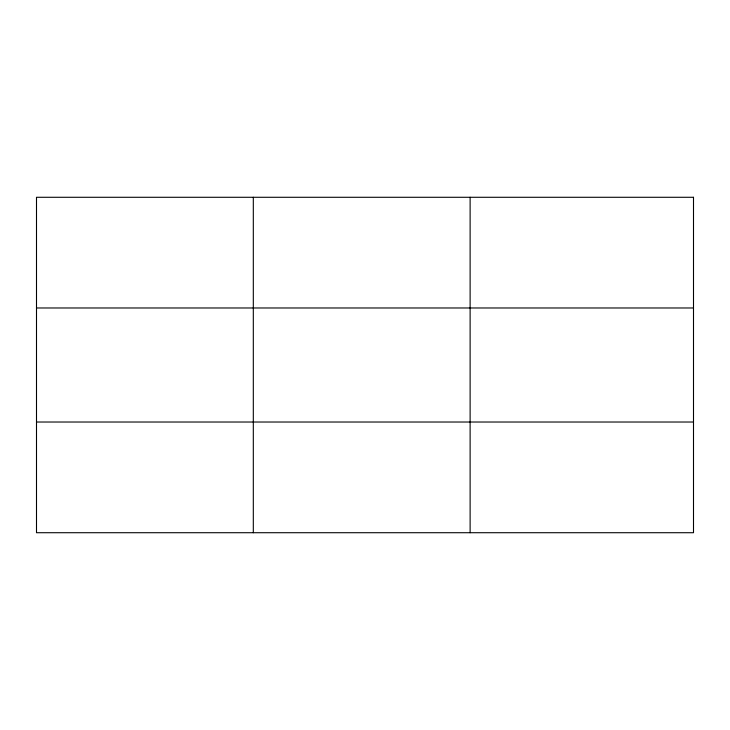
<?xml version="1.0" encoding="UTF-8"?>
<svg xmlns="http://www.w3.org/2000/svg" width="730" height="730" viewBox="0 0 730 730"><rect width="100%" height="100%" fill="white"/><g stroke="black" fill="none" stroke-linecap="round" stroke-linejoin="round"><path stroke-width="1.09" d="M253.31 197.282L253.31 532.717M470.12 197.282L470.12 532.717M36.5 307.978L693.5 307.978M36.5 422.022L693.5 422.022M693.5 197.282L693.5 532.717L36.5 532.717L36.5 197.282L693.5 197.282"/></g></svg>
